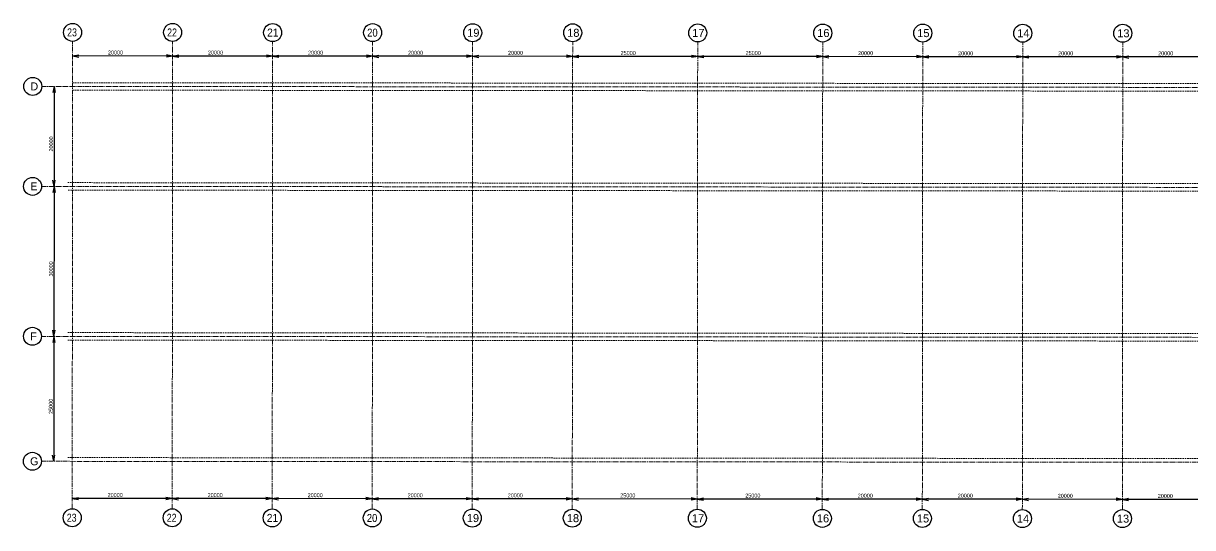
# Model space of a CAD drawing. Header units: millimetres. Extents: x -1487388 to 1863726, y -1887513 to 1367480.
# Drawn here: x -279792 to -45978, y -1440907 to -1340033 of the extents above; entities that cross this region are included whole.
import ezdxf

# ---------------------------------------------------------------- set-up
doc = ezdxf.new("R2010")
doc.units = ezdxf.units.MM
doc.header["$LTSCALE"] = 50
doc.linetypes.add('CENTER', pattern=[9.525, 6.35, -3.175])
doc.linetypes.add('CENTER2', pattern=[28.575, 19.05, -3.175, 3.175, -3.175])
doc.layers.add('一点鎖線', color=6, linetype='CENTER', lineweight=20)
doc.layers.add('注釈', color=9, linetype='Continuous', lineweight=25)
doc.layers.add('寸法', color=7, linetype='Continuous')
doc.layers.add('通り芯', color=7, linetype='Continuous')
doc.styles.get("Standard").update_dxf_attribs({"font": 'MS UI Gothic.ttf'})

msp = doc.modelspace()

# ---------------------------------------------------------------- linework, layer by layer
at = {"layer": '一点鎖線'}
for p, q in [((-269957.2, -1353395.4), (203151, -1353805.3)), ((-269955.9, -1351895.4), (203152.3, -1352305.3)), ((-270933, -1371894.6), (203135, -1372305.3)), ((-270869.8, -1373394.7), (203133.7, -1373805.3)), ((-270894.5, -1401894.7), (203109, -1402305.3)), ((-270895.8, -1403394.7), (203107.7, -1403805.3)), ((-270916.2, -1426894.6), (203087.3, -1427305.3))]:
    msp.add_line(p, q, dxfattribs=at)
at = {"layer": '寸法'}
for p, q in [((-269951.3, -1346555.1), (-268699.9, -1346331.3)), ((-249951.3, -1346572.4), (-269951.3, -1346555.1)), ((-269951.3, -1346555.1), (-268700.3, -1346780.9)), ((-249951.3, -1346572.4), (-251202.7, -1346796.1)), ((-249951.3, -1346572.4), (-251202.3, -1346346.5)), ((-249951.3, -1346572.4), (-248699.9, -1346348.7)), ((-229951.3, -1346589.7), (-249951.3, -1346572.4)), ((-249951.3, -1346572.4), (-248700.3, -1346798.3)), ((-229951.3, -1346589.7), (-231202.7, -1346813.4)), ((-229951.3, -1346589.7), (-231202.3, -1346363.8)), ((-229951.3, -1346589.7), (-228699.9, -1346366)), ((-209951.4, -1346607), (-229951.3, -1346589.7)), ((-229951.3, -1346589.7), (-228700.3, -1346815.6)), ((-209951.4, -1346607), (-211202.7, -1346830.8)), ((-209951.4, -1346607), (-211202.4, -1346381.2)), ((-209951.4, -1346607), (-208700, -1346383.3)), ((-189951.4, -1346624.4), (-209951.4, -1346607)), ((-209951.4, -1346607), (-208700.3, -1346832.9)), ((-189951.4, -1346624.4), (-191202.8, -1346848.1)), ((-189951.4, -1346624.4), (-191202.4, -1346398.5)), ((-189951.4, -1346624.4), (-188700, -1346400.6)), ((-169951.4, -1346641.7), (-189951.4, -1346624.4)), ((-189951.4, -1346624.4), (-188700.4, -1346850.2)), ((-169951.4, -1346641.7), (-171202.8, -1346865.4)), ((-169951.4, -1346641.7), (-171202.4, -1346415.8)), ((-169951.4, -1346641.7), (-168700, -1346418)), ((-144951.4, -1346663.4), (-169951.4, -1346641.7)), ((-169951.4, -1346641.7), (-168700.4, -1346867.6)), ((-144951.4, -1346663.4), (-146202.8, -1346887.1)), ((-144951.4, -1346663.4), (-146202.4, -1346437.5)), ((-144951.4, -1346663.4), (-143700, -1346439.6)), ((-119951.4, -1346685), (-144951.4, -1346663.4)), ((-144951.4, -1346663.4), (-143700.4, -1346889.2)), ((-119951.4, -1346685), (-121202.8, -1346908.7)), ((-119951.4, -1346685), (-121202.4, -1346459.1)), ((-119951.4, -1346685), (-118700, -1346461.3)), ((-99951.4, -1346702.3), (-119951.4, -1346685)), ((-119951.4, -1346685), (-118700.4, -1346910.9)), ((-99951.4, -1346702.3), (-101202.8, -1346926.1)), ((-99951.4, -1346702.3), (-101202.4, -1346476.5)), ((-99951.4, -1346702.3), (-98700, -1346478.6)), ((-79951.4, -1346719.7), (-99951.4, -1346702.3)), ((-99951.4, -1346702.3), (-98700.4, -1346928.2)), ((-79951.4, -1346719.7), (-81202.8, -1346943.4)), ((-79951.4, -1346719.7), (-81202.4, -1346493.8)), ((-79951.4, -1346719.7), (-78700, -1346495.9)), ((-59951.4, -1346737), (-79951.4, -1346719.7)), ((-79951.4, -1346719.7), (-78700.4, -1346945.5)), ((-59951.4, -1346737), (-61202.8, -1346960.7)), ((-59951.4, -1346737), (-61202.4, -1346511.1)), ((-59951.4, -1346737), (-58700, -1346513.3)), ((-39951.4, -1346754.3), (-59951.4, -1346737)), ((-59951.4, -1346737), (-58700.4, -1346962.9)), ((-273651.3, -1352642.2), (-273877.2, -1353893.2)), ((-273651.3, -1352642.2), (-273668.6, -1372642.2)), ((-273651.3, -1352642.2), (-273427.6, -1353893.6)), ((-273668.6, -1372642.2), (-273892.3, -1371390.8)), ((-273668.6, -1372642.2), (-273442.7, -1371391.2)), ((-273668.6, -1372642.2), (-273894.5, -1373893.2)), ((-273668.6, -1372642.2), (-273694.6, -1402642.2)), ((-273668.6, -1372642.2), (-273444.9, -1373893.6)), ((-273694.6, -1402642.2), (-273920.5, -1403893.2)), ((-273694.6, -1402642.2), (-273918.3, -1401390.8)), ((-273694.6, -1402642.2), (-273716.3, -1427642.2)), ((-273694.6, -1402642.2), (-273468.7, -1401391.2)), ((-273694.6, -1402642.2), (-273470.9, -1403893.6)), ((-273716.3, -1427642.2), (-273940, -1426390.8)), ((-273716.3, -1427642.2), (-273490.4, -1426391.2)), ((-270028, -1435076.4), (-268776.6, -1434852.7)), ((-250028, -1435093.7), (-270028, -1435076.4)), ((-270028, -1435076.4), (-268777, -1435302.3)), ((-250028, -1435093.7), (-251279.4, -1435317.4)), ((-250028, -1435093.7), (-251279, -1434867.8)), ((-250028, -1435093.7), (-248776.6, -1434870)), ((-230028, -1435111), (-250028, -1435093.7)), ((-250028, -1435093.7), (-248777, -1435319.6)), ((-230028, -1435111), (-231279.4, -1435334.8)), ((-230028, -1435111), (-231279, -1434885.2)), ((-230028, -1435111), (-228776.6, -1434887.3)), ((-210028, -1435128.4), (-230028, -1435111)), ((-230028, -1435111), (-228777, -1435336.9)), ((-210028, -1435128.4), (-211279.4, -1435352.1)), ((-210028, -1435128.4), (-211279, -1434902.5)), ((-210028, -1435128.4), (-208776.6, -1434904.7)), ((-190028, -1435145.7), (-210028, -1435128.4)), ((-210028, -1435128.4), (-208777, -1435354.3)), ((-190028, -1435145.7), (-191279.4, -1435369.4)), ((-190028, -1435145.7), (-191279.1, -1434919.8)), ((-190028, -1435145.7), (-188776.7, -1434922)), ((-170028.1, -1435163), (-190028, -1435145.7)), ((-190028, -1435145.7), (-188777, -1435371.6)), ((-170028.1, -1435163), (-171279.5, -1435386.7)), ((-170028.1, -1435163), (-171279.1, -1434937.1)), ((-170028.1, -1435163), (-168776.7, -1434939.3)), ((-145028.1, -1435184.7), (-170028.1, -1435163)), ((-170028.1, -1435163), (-168777.1, -1435388.9)), ((-145028.1, -1435184.7), (-146279.5, -1435408.4)), ((-145028.1, -1435184.7), (-146279.1, -1434958.8)), ((-145028.1, -1435184.7), (-143776.7, -1434961)), ((-120028.1, -1435206.3), (-145028.1, -1435184.7)), ((-145028.1, -1435184.7), (-143777.1, -1435410.6)), ((-120028.1, -1435206.3), (-121279.4, -1435430.1)), ((-120028.1, -1435206.3), (-121279.1, -1434980.5)), ((-120028.1, -1435206.3), (-118776.7, -1434982.6)), ((-100028.1, -1435223.7), (-120028.1, -1435206.3)), ((-120028.1, -1435206.3), (-118777, -1435432.2)), ((-100028.1, -1435223.7), (-101279.5, -1435447.4)), ((-100028.1, -1435223.7), (-101279.1, -1434997.8)), ((-100028.1, -1435223.7), (-98776.7, -1435000)), ((-80028.1, -1435241), (-100028.1, -1435223.7)), ((-100028.1, -1435223.7), (-98777.1, -1435449.6)), ((-80028.1, -1435241), (-81279.5, -1435464.7)), ((-80028.1, -1435241), (-81279.1, -1435015.1)), ((-80028.1, -1435241), (-78776.7, -1435017.3)), ((-60028.1, -1435258.3), (-80028.1, -1435241)), ((-80028.1, -1435241), (-78777.1, -1435466.9)), ((-60028.1, -1435258.3), (-61279.5, -1435482)), ((-60028.1, -1435258.3), (-61279.1, -1435032.4)), ((-60028.1, -1435258.3), (-58776.7, -1435034.6)), ((-40028.1, -1435275.7), (-60028.1, -1435258.3)), ((-60028.1, -1435258.3), (-58777.1, -1435484.2))]:
    msp.add_line(p, q, dxfattribs=at)
at = {"layer": '注釈', "color": 7}
for centre in [(-269947.2, -1341833.3), (-249947.2, -1341850.6), (-229947.2, -1341867.9), (-209947.3, -1341885.2), (-189947.3, -1341902.6), (-169947.3, -1341919.9), (-144947.3, -1341941.6), (-119947.3, -1341963.2), (-99947.3, -1341980.5), (-79947.3, -1341997.9), (-59947.3, -1342015.2), (-277927.5, -1352638.5), (-277944.8, -1372638.5), (-277970.8, -1402638.5), (-277992.4, -1427638.5), (-270019.2, -1438924.9), (-250019.2, -1438942.2), (-230019.2, -1438959.5), (-210019.2, -1438976.8), (-190019.2, -1438994.2), (-170019.2, -1439011.5), (-145019.3, -1439033.2), (-120019.2, -1439054.8), (-100019.3, -1439072.1), (-80019.3, -1439089.5), (-60019.3, -1439106.8)]:
    msp.add_circle(centre, 1800, dxfattribs=at)
at = {"layer": '通り芯', "color": 8, "linetype": 'CENTER2', "lineweight": 13}
for p, q in [((-270029.7, -1437124.9), (-269948.8, -1343678.9)), ((-250029.8, -1437142.2), (-249948.8, -1343696.2)), ((-230029.8, -1437159.6), (-229948.8, -1343713.5)), ((-210029.8, -1437176.9), (-209948.9, -1343730.8)), ((-190029.8, -1437194.2), (-189948.9, -1343748.2)), ((-170029.9, -1437211.5), (-169948.9, -1343765.5)), ((-145029.8, -1437233.2), (-144948.9, -1343787.2)), ((-120029.8, -1437254.9), (-119948.9, -1343808.8)), ((-100029.8, -1437272.2), (-99948.9, -1343826.1)), ((-80029.8, -1437289.5), (-79948.9, -1343843.5)), ((-60029.8, -1437306.8), (-59948.9, -1343860.8)), ((-276127.5, -1352640.1), (213436.6, -1353064.2)), ((-276144.8, -1372640.1), (213419.3, -1373064.2)), ((-276170.8, -1402640.1), (213393.3, -1403064.2)), ((-276192.4, -1427640), (213371.6, -1428064.2))]:
    msp.add_line(p, q, dxfattribs=at)

# ---------------------------------------------------------------- texts
at = {"layer": '寸法'}
for s, rotation, width, p in [('20000', 359.950361, 0.929941, (-262864.6, -1346261.1)), ('20000', 359.950361, 0.929941, (-242864.7, -1346278.4)), ('20000', 359.950361, 0.929941, (-222864.7, -1346295.8)), ('20000', 359.950361, 0.929941, (-202864.7, -1346313.1)), ('20000', 359.950361, 0.929941, (-182864.7, -1346330.4)), ('25000', 359.950361, 0.893233, (-160364.7, -1346349.9)), ('25000', 359.950361, 0.893233, (-135364.7, -1346371.6)), ('20000', 359.950361, 0.929941, (-112864.7, -1346391.1)), ('20000', 359.950361, 0.929941, (-92864.7, -1346408.4)), ('20000', 359.950361, 0.929941, (-72864.7, -1346425.7)), ('20000', 359.950361, 0.929941, (-52864.8, -1346443)), ('20000', 89.950364, 0.929941, (-273859, -1365659.1)), ('30000', 89.950364, 0.929941, (-273880.7, -1390659.1)), ('25000', 89.950364, 0.893233, (-273904.5, -1418159.1)), ('20000', 359.950361, 0.929941, (-262941.3, -1434782.4)), ('20000', 359.950361, 0.929941, (-242941.3, -1434799.8)), ('20000', 359.950361, 0.929941, (-222941.4, -1434817.1)), ('20000', 359.950361, 0.929941, (-202941.4, -1434834.4)), ('20000', 359.950361, 0.929941, (-182941.4, -1434851.7)), ('25000', 359.950361, 0.893233, (-160441.4, -1434871.2)), ('25000', 359.950361, 0.893233, (-135441.4, -1434892.9)), ('20000', 359.950361, 0.929941, (-112941.4, -1434912.4)), ('20000', 359.950361, 0.929941, (-92941.4, -1434929.7)), ('20000', 359.950361, 0.929941, (-72941.4, -1434947)), ('20000', 359.950361, 0.929941, (-52941.4, -1434964.4))]:
    msp.add_text(s, height=800, rotation=rotation, dxfattribs=dict(at, width=width)).set_placement(p)
at = {"layer": '注釈', "color": 7}
for s, width, p in [('23', 0.822857, (-271045, -1342632.3)), ('22', 0.822857, (-251045, -1342649.6)), ('21', 0.949451, (-231045, -1342667)), ('20', 0.881633, (-211045.1, -1342684.3)), ('19', 1.028572, (-191045.1, -1342701.6)), ('18', 1.028572, (-171045.1, -1342718.9)), ('17', 1.028572, (-146045.1, -1342740.6)), ('16', 1.028572, (-121045.1, -1342762.3)), ('15', 1.028572, (-101045.1, -1342779.6)), ('14', 1.028572, (-81045.1, -1342796.9)), ('13', 1.028572, (-61045.1, -1342814.2)), ('23', 0.822857, (-271117, -1439723.9)), ('22', 0.822857, (-251117, -1439741.2)), ('21', 0.949451, (-231117, -1439758.6)), ('20', 0.881633, (-211117.1, -1439775.9)), ('19', 1.028572, (-191117.1, -1439793.2)), ('18', 1.028572, (-171117.1, -1439810.6)), ('17', 1.028572, (-146117.1, -1439832.2)), ('16', 1.028572, (-121117.1, -1439853.9)), ('15', 1.028572, (-101117.1, -1439871.2)), ('14', 1.028572, (-81117.1, -1439888.5)), ('13', 1.028572, (-61117.1, -1439905.9))]:
    msp.add_text(s, height=1600, rotation=359.950361, dxfattribs=dict(at, width=width)).set_placement(p)
for s, p in [('D', (-278385.3, -1353438.1)), ('E', (-278402.6, -1373438.1)), ('F', (-278428.6, -1403438.1)), ('G', (-278450.3, -1428438.1))]:
    msp.add_text(s, height=1600, rotation=359.950361, dxfattribs=at).set_placement(p)

doc.saveas('drawing.dxf')
